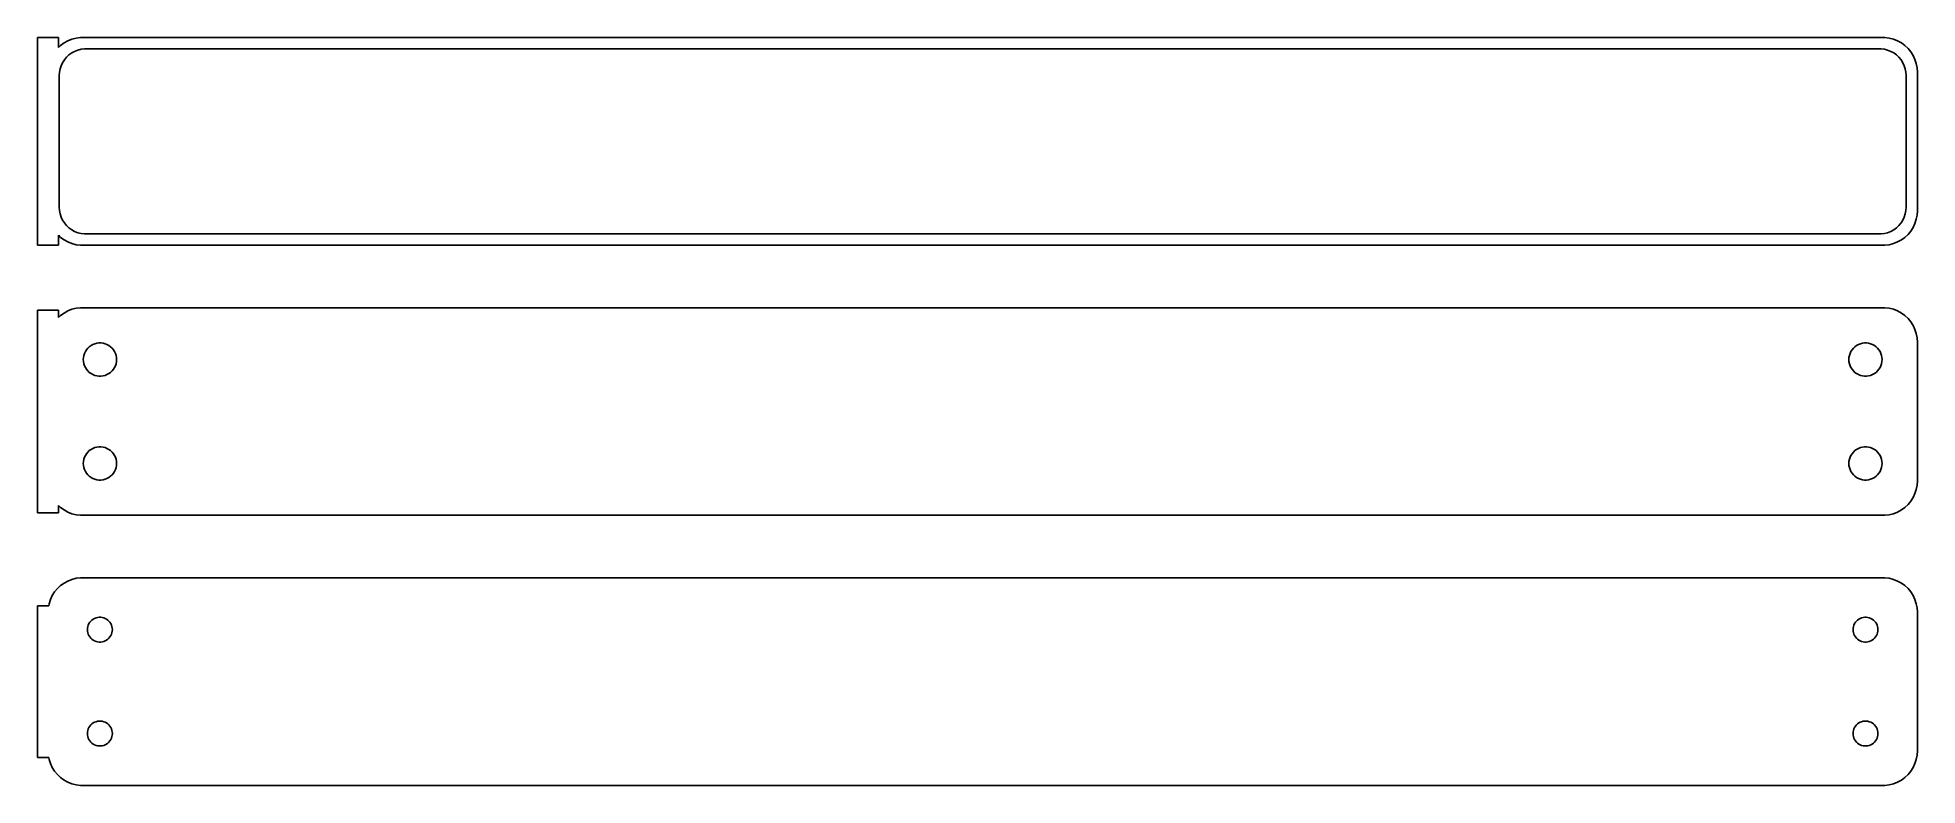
# Model space of a CAD drawing. Header units: metres. Extents: x -136 to 135, y 63 to 171.
import ezdxf

# ---------------------------------------------------------------- set-up
doc = ezdxf.new("R2010")
doc.units = ezdxf.units.M

msp = doc.modelspace()

# ---------------------------------------------------------------- linework, layer by layer
for p, q in [((-133.5, 170.99), (-136.5, 170.99)), ((-136.5, 170.99), (-136.5, 141.01)), ((-133.5, 169.559), (-133.5, 170.99)), ((-133.187, 169.853), (-133.5, 169.559)), ((-132.679, 170.222), (-133.187, 169.853)), ((-132.129, 170.524), (-132.679, 170.222)), ((-132.323, 168.151), (-131.969, 168.484)), ((-131.545, 170.755), (-132.129, 170.524)), ((-131.969, 168.484), (-131.575, 168.77)), ((-131.575, 168.77), (-131.149, 169.004)), ((-130.937, 170.911), (-131.545, 170.755)), ((-131.149, 169.004), (-130.697, 169.183)), ((-130.314, 170.99), (-130.937, 170.911)), ((-130.697, 169.183), (-130.226, 169.304)), ((130.314, 170.99), (-130.314, 170.99)), ((-130.226, 169.304), (-129.743, 169.365)), ((-129.743, 169.365), (129.743, 169.365)), ((129.743, 169.365), (130.226, 169.304)), ((130.226, 169.304), (130.697, 169.183)), ((130.937, 170.911), (130.314, 170.99)), ((130.697, 169.183), (131.149, 169.004)), ((131.545, 170.755), (130.937, 170.911)), ((131.149, 169.004), (131.575, 168.77)), ((132.129, 170.524), (131.545, 170.755)), ((131.575, 168.77), (131.969, 168.484)), ((131.969, 168.484), (132.323, 168.151)), ((132.679, 170.222), (132.129, 170.524)), ((133.187, 169.853), (132.679, 170.222)), ((133.645, 169.423), (133.187, 169.853)), ((134.045, 168.939), (133.645, 169.423)), ((134.382, 168.409), (134.045, 168.939)), ((134.649, 167.841), (134.382, 168.409)), ((-133.373, 165.5), (-133.342, 165.985)), ((-133.342, 165.985), (-133.251, 166.463)), ((-133.251, 166.463), (-133.101, 166.926)), ((-133.101, 166.926), (-132.894, 167.366)), ((-132.894, 167.366), (-132.633, 167.776)), ((-132.633, 167.776), (-132.323, 168.151)), ((132.323, 168.151), (132.633, 167.776)), ((132.633, 167.776), (132.894, 167.366)), ((132.894, 167.366), (133.101, 166.926)), ((133.101, 166.926), (133.251, 166.463)), ((133.251, 166.463), (133.342, 165.985)), ((133.342, 165.985), (133.373, 165.5)), ((134.843, 167.243), (134.649, 167.841)), ((134.961, 166.627), (134.843, 167.243)), ((135, 166), (134.961, 166.627)), ((135, 146), (135, 166)), ((-133.373, 146.5), (-133.373, 165.5)), ((133.373, 165.5), (133.373, 146.5)), ((-133.342, 146.015), (-133.373, 146.5)), ((-133.251, 145.537), (-133.342, 146.015)), ((-133.101, 145.074), (-133.251, 145.537)), ((-132.894, 144.634), (-133.101, 145.074)), ((-132.633, 144.224), (-132.894, 144.634)), ((-132.323, 143.849), (-132.633, 144.224)), ((132.633, 144.224), (132.323, 143.849)), ((132.894, 144.634), (132.633, 144.224)), ((133.101, 145.074), (132.894, 144.634)), ((133.251, 145.537), (133.101, 145.074)), ((133.342, 146.015), (133.251, 145.537)), ((133.373, 146.5), (133.342, 146.015)), ((134.382, 143.591), (134.649, 144.159)), ((134.649, 144.159), (134.843, 144.757)), ((134.843, 144.757), (134.961, 145.373)), ((134.961, 145.373), (135, 146)), ((-133.5, 142.441), (-133.187, 142.147)), ((-133.5, 141.01), (-133.5, 142.441)), ((-133.187, 142.147), (-132.679, 141.778)), ((-132.679, 141.778), (-132.129, 141.476)), ((-131.969, 143.516), (-132.323, 143.849)), ((-132.129, 141.476), (-131.545, 141.245)), ((-131.575, 143.23), (-131.969, 143.516)), ((-131.149, 142.996), (-131.575, 143.23)), ((-131.545, 141.245), (-130.937, 141.089)), ((-130.697, 142.817), (-131.149, 142.996)), ((-130.226, 142.696), (-130.697, 142.817)), ((-129.743, 142.635), (-130.226, 142.696)), ((129.743, 142.635), (-129.743, 142.635)), ((130.226, 142.696), (129.743, 142.635)), ((130.697, 142.817), (130.226, 142.696)), ((131.149, 142.996), (130.697, 142.817)), ((130.937, 141.089), (131.545, 141.245)), ((131.575, 143.23), (131.149, 142.996)), ((131.545, 141.245), (132.129, 141.476)), ((131.969, 143.516), (131.575, 143.23)), ((132.323, 143.849), (131.969, 143.516)), ((132.129, 141.476), (132.679, 141.778)), ((132.679, 141.778), (133.187, 142.147)), ((133.187, 142.147), (133.645, 142.577)), ((133.645, 142.577), (134.045, 143.061)), ((134.045, 143.061), (134.382, 143.591)), ((-136.5, 141.01), (-133.5, 141.01)), ((-130.937, 141.089), (-130.314, 141.01)), ((-130.314, 141.01), (130.314, 141.01)), ((130.314, 141.01), (130.937, 141.089)), ((-133.5, 131.615), (-136.5, 131.615)), ((-136.5, 131.615), (-136.5, 102.385)), ((-133.5, 130.559), (-133.5, 131.615)), ((-133.187, 130.853), (-133.5, 130.559)), ((-132.679, 131.222), (-133.187, 130.853)), ((-132.129, 131.524), (-132.679, 131.222)), ((-131.545, 131.755), (-132.129, 131.524)), ((-130.937, 131.911), (-131.545, 131.755)), ((-130.314, 131.99), (-130.937, 131.911)), ((130.314, 131.99), (-130.314, 131.99)), ((130.937, 131.911), (130.314, 131.99)), ((131.545, 131.755), (130.937, 131.911)), ((132.129, 131.524), (131.545, 131.755)), ((132.679, 131.222), (132.129, 131.524)), ((133.187, 130.853), (132.679, 131.222)), ((133.645, 130.423), (133.187, 130.853)), ((134.045, 129.939), (133.645, 130.423)), ((134.382, 129.409), (134.045, 129.939)), ((134.649, 128.841), (134.382, 129.409)), ((134.843, 128.243), (134.649, 128.841)), ((134.961, 127.627), (134.843, 128.243)), ((135, 127), (134.961, 127.627)), ((-129.881, 124.801), (-129.825, 125.097)), ((-129.825, 125.097), (-129.731, 125.383)), ((-129.731, 125.383), (-129.603, 125.656)), ((-129.603, 125.656), (-129.442, 125.911)), ((-129.442, 125.911), (-129.25, 126.143)), ((-129.25, 126.143), (-129.03, 126.349)), ((-129.03, 126.349), (-128.786, 126.526)), ((-128.786, 126.526), (-128.522, 126.672)), ((-128.522, 126.672), (-128.242, 126.783)), ((-128.242, 126.783), (-127.95, 126.857)), ((-127.95, 126.857), (-127.651, 126.895)), ((-127.651, 126.895), (-127.349, 126.895)), ((-127.349, 126.895), (-127.05, 126.857)), ((-127.05, 126.857), (-126.758, 126.783)), ((-126.758, 126.783), (-126.478, 126.672)), ((-126.478, 126.672), (-126.214, 126.526)), ((-126.214, 126.526), (-125.97, 126.349)), ((-125.97, 126.349), (-125.75, 126.143)), ((-125.75, 126.143), (-125.558, 125.911)), ((-125.558, 125.911), (-125.397, 125.656)), ((-125.397, 125.656), (-125.269, 125.383)), ((-125.269, 125.383), (-125.175, 125.097)), ((-125.175, 125.097), (-125.119, 124.801)), ((125.119, 124.801), (125.175, 125.097)), ((125.175, 125.097), (125.269, 125.383)), ((125.269, 125.383), (125.397, 125.656)), ((125.397, 125.656), (125.558, 125.911)), ((125.558, 125.911), (125.75, 126.143)), ((125.75, 126.143), (125.97, 126.349)), ((125.97, 126.349), (126.214, 126.526)), ((126.214, 126.526), (126.478, 126.672)), ((126.478, 126.672), (126.758, 126.783)), ((126.758, 126.783), (127.05, 126.857)), ((127.05, 126.857), (127.349, 126.895)), ((127.349, 126.895), (127.651, 126.895)), ((127.651, 126.895), (127.95, 126.857)), ((127.95, 126.857), (128.242, 126.783)), ((128.242, 126.783), (128.522, 126.672)), ((128.522, 126.672), (128.786, 126.526)), ((128.786, 126.526), (129.03, 126.349)), ((129.03, 126.349), (129.25, 126.143)), ((129.25, 126.143), (129.442, 125.911)), ((129.442, 125.911), (129.603, 125.656)), ((129.603, 125.656), (129.731, 125.383)), ((129.731, 125.383), (129.825, 125.097)), ((129.825, 125.097), (129.881, 124.801)), ((135, 107), (135, 127)), ((-129.9, 124.5), (-129.881, 124.801)), ((-129.881, 124.199), (-129.9, 124.5)), ((-129.825, 123.903), (-129.881, 124.199)), ((-129.731, 123.617), (-129.825, 123.903)), ((-129.603, 123.344), (-129.731, 123.617)), ((-129.442, 123.089), (-129.603, 123.344)), ((-129.25, 122.857), (-129.442, 123.089)), ((-129.03, 122.651), (-129.25, 122.857)), ((-128.786, 122.474), (-129.03, 122.651)), ((-128.522, 122.328), (-128.786, 122.474)), ((-128.242, 122.217), (-128.522, 122.328)), ((-127.95, 122.143), (-128.242, 122.217)), ((-126.758, 122.217), (-127.05, 122.143)), ((-126.478, 122.328), (-126.758, 122.217)), ((-126.214, 122.474), (-126.478, 122.328)), ((-125.97, 122.651), (-126.214, 122.474)), ((-125.75, 122.857), (-125.97, 122.651)), ((-125.558, 123.089), (-125.75, 122.857)), ((-125.397, 123.344), (-125.558, 123.089)), ((-125.269, 123.617), (-125.397, 123.344)), ((-125.175, 123.903), (-125.269, 123.617)), ((-125.119, 124.199), (-125.175, 123.903)), ((-125.119, 124.801), (-125.1, 124.5)), ((-125.1, 124.5), (-125.119, 124.199)), ((125.1, 124.5), (125.119, 124.801)), ((125.119, 124.199), (125.1, 124.5)), ((125.175, 123.903), (125.119, 124.199)), ((125.269, 123.617), (125.175, 123.903)), ((125.397, 123.344), (125.269, 123.617)), ((125.558, 123.089), (125.397, 123.344)), ((125.75, 122.857), (125.558, 123.089)), ((125.97, 122.651), (125.75, 122.857)), ((126.214, 122.474), (125.97, 122.651)), ((126.478, 122.328), (126.214, 122.474)), ((126.758, 122.217), (126.478, 122.328)), ((127.05, 122.143), (126.758, 122.217)), ((128.242, 122.217), (127.95, 122.143)), ((128.522, 122.328), (128.242, 122.217)), ((128.786, 122.474), (128.522, 122.328)), ((129.03, 122.651), (128.786, 122.474)), ((129.25, 122.857), (129.03, 122.651)), ((129.442, 123.089), (129.25, 122.857)), ((129.603, 123.344), (129.442, 123.089)), ((129.731, 123.617), (129.603, 123.344)), ((129.825, 123.903), (129.731, 123.617)), ((129.881, 124.199), (129.825, 123.903)), ((129.881, 124.801), (129.9, 124.5)), ((129.9, 124.5), (129.881, 124.199)), ((-127.651, 122.105), (-127.95, 122.143)), ((-127.349, 122.105), (-127.651, 122.105)), ((-127.05, 122.143), (-127.349, 122.105)), ((127.349, 122.105), (127.05, 122.143)), ((127.651, 122.105), (127.349, 122.105)), ((127.95, 122.143), (127.651, 122.105)), ((-129.25, 111.143), (-129.03, 111.349)), ((-129.03, 111.349), (-128.786, 111.526)), ((-128.786, 111.526), (-128.522, 111.672)), ((-128.522, 111.672), (-128.242, 111.783)), ((-128.242, 111.783), (-127.95, 111.857)), ((-127.95, 111.857), (-127.651, 111.895)), ((-127.651, 111.895), (-127.349, 111.895)), ((-127.349, 111.895), (-127.05, 111.857)), ((-127.05, 111.857), (-126.758, 111.783)), ((-126.758, 111.783), (-126.478, 111.672)), ((-126.478, 111.672), (-126.214, 111.526)), ((-126.214, 111.526), (-125.97, 111.349)), ((-125.97, 111.349), (-125.75, 111.143)), ((125.75, 111.143), (125.97, 111.349)), ((125.97, 111.349), (126.214, 111.526)), ((126.214, 111.526), (126.478, 111.672)), ((126.478, 111.672), (126.758, 111.783)), ((126.758, 111.783), (127.05, 111.857)), ((127.05, 111.857), (127.349, 111.895)), ((127.349, 111.895), (127.651, 111.895)), ((127.651, 111.895), (127.95, 111.857)), ((127.95, 111.857), (128.242, 111.783)), ((128.242, 111.783), (128.522, 111.672)), ((128.522, 111.672), (128.786, 111.526)), ((128.786, 111.526), (129.03, 111.349)), ((129.03, 111.349), (129.25, 111.143)), ((-129.9, 109.5), (-129.881, 109.801)), ((-129.881, 109.199), (-129.9, 109.5)), ((-129.881, 109.801), (-129.825, 110.097)), ((-129.825, 108.903), (-129.881, 109.199)), ((-129.825, 110.097), (-129.731, 110.383)), ((-129.731, 108.617), (-129.825, 108.903)), ((-129.731, 110.383), (-129.603, 110.656)), ((-129.603, 108.344), (-129.731, 108.617)), ((-129.603, 110.656), (-129.442, 110.911)), ((-129.442, 110.911), (-129.25, 111.143)), ((-125.75, 111.143), (-125.558, 110.911)), ((-125.558, 110.911), (-125.397, 110.656)), ((-125.397, 110.656), (-125.269, 110.383)), ((-125.269, 108.617), (-125.397, 108.344)), ((-125.269, 110.383), (-125.175, 110.097)), ((-125.175, 108.903), (-125.269, 108.617)), ((-125.175, 110.097), (-125.119, 109.801)), ((-125.119, 109.199), (-125.175, 108.903)), ((-125.119, 109.801), (-125.1, 109.5)), ((-125.1, 109.5), (-125.119, 109.199)), ((125.1, 109.5), (125.119, 109.801)), ((125.119, 109.199), (125.1, 109.5)), ((125.119, 109.801), (125.175, 110.097)), ((125.175, 108.903), (125.119, 109.199)), ((125.175, 110.097), (125.269, 110.383)), ((125.269, 108.617), (125.175, 108.903)), ((125.269, 110.383), (125.397, 110.656)), ((125.397, 108.344), (125.269, 108.617)), ((125.397, 110.656), (125.558, 110.911)), ((125.558, 110.911), (125.75, 111.143)), ((129.25, 111.143), (129.442, 110.911)), ((129.442, 110.911), (129.603, 110.656)), ((129.603, 110.656), (129.731, 110.383)), ((129.731, 108.617), (129.603, 108.344)), ((129.731, 110.383), (129.825, 110.097)), ((129.825, 108.903), (129.731, 108.617)), ((129.825, 110.097), (129.881, 109.801)), ((129.881, 109.199), (129.825, 108.903)), ((129.881, 109.801), (129.9, 109.5)), ((129.9, 109.5), (129.881, 109.199)), ((-129.442, 108.089), (-129.603, 108.344)), ((-129.25, 107.857), (-129.442, 108.089)), ((-129.03, 107.651), (-129.25, 107.857)), ((-128.786, 107.474), (-129.03, 107.651)), ((-128.522, 107.328), (-128.786, 107.474)), ((-128.242, 107.217), (-128.522, 107.328)), ((-127.95, 107.143), (-128.242, 107.217)), ((-127.651, 107.105), (-127.95, 107.143)), ((-127.349, 107.105), (-127.651, 107.105)), ((-127.05, 107.143), (-127.349, 107.105)), ((-126.758, 107.217), (-127.05, 107.143)), ((-126.478, 107.328), (-126.758, 107.217)), ((-126.214, 107.474), (-126.478, 107.328)), ((-125.97, 107.651), (-126.214, 107.474)), ((-125.75, 107.857), (-125.97, 107.651)), ((-125.558, 108.089), (-125.75, 107.857)), ((-125.397, 108.344), (-125.558, 108.089)), ((125.558, 108.089), (125.397, 108.344)), ((125.75, 107.857), (125.558, 108.089)), ((125.97, 107.651), (125.75, 107.857)), ((126.214, 107.474), (125.97, 107.651)), ((126.478, 107.328), (126.214, 107.474)), ((126.758, 107.217), (126.478, 107.328)), ((127.05, 107.143), (126.758, 107.217)), ((127.349, 107.105), (127.05, 107.143)), ((127.651, 107.105), (127.349, 107.105)), ((127.95, 107.143), (127.651, 107.105)), ((128.242, 107.217), (127.95, 107.143)), ((128.522, 107.328), (128.242, 107.217)), ((128.786, 107.474), (128.522, 107.328)), ((129.03, 107.651), (128.786, 107.474)), ((129.25, 107.857), (129.03, 107.651)), ((129.442, 108.089), (129.25, 107.857)), ((129.603, 108.344), (129.442, 108.089)), ((134.843, 105.757), (134.961, 106.373)), ((134.961, 106.373), (135, 107)), ((-133.5, 102.385), (-133.5, 103.441)), ((-133.5, 103.441), (-133.187, 103.147)), ((133.187, 103.147), (133.645, 103.577)), ((133.645, 103.577), (134.045, 104.061)), ((134.045, 104.061), (134.382, 104.591)), ((134.382, 104.591), (134.649, 105.159)), ((134.649, 105.159), (134.843, 105.757)), ((-136.5, 102.385), (-133.5, 102.385)), ((-133.187, 103.147), (-132.679, 102.778)), ((-132.679, 102.778), (-132.129, 102.476)), ((-132.129, 102.476), (-131.545, 102.245)), ((-131.545, 102.245), (-130.937, 102.089)), ((-130.937, 102.089), (-130.314, 102.01)), ((-130.314, 102.01), (130.314, 102.01)), ((130.314, 102.01), (130.937, 102.089)), ((130.937, 102.089), (131.545, 102.245)), ((131.545, 102.245), (132.129, 102.476)), ((132.129, 102.476), (132.679, 102.778)), ((132.679, 102.778), (133.187, 103.147)), ((-132.129, 92.5241), (-132.679, 92.2216)), ((-131.545, 92.7553), (-132.129, 92.5241)), ((-130.937, 92.9114), (-131.545, 92.7553)), ((-130.314, 92.9901), (-130.937, 92.9114)), ((130.314, 92.9901), (-130.314, 92.9901)), ((130.937, 92.9114), (130.314, 92.9901)), ((131.545, 92.7553), (130.937, 92.9114)), ((132.129, 92.5241), (131.545, 92.7553)), ((132.679, 92.2216), (132.129, 92.5241)), ((-134.649, 89.8406), (-134.843, 89.2434)), ((-134.382, 90.4088), (-134.649, 89.8406)), ((-134.045, 90.9389), (-134.382, 90.4088)), ((-133.645, 91.4227), (-134.045, 90.9389)), ((-133.187, 91.8526), (-133.645, 91.4227)), ((-132.679, 92.2216), (-133.187, 91.8526)), ((133.187, 91.8526), (132.679, 92.2216)), ((133.645, 91.4227), (133.187, 91.8526)), ((134.045, 90.9389), (133.645, 91.4227)), ((134.382, 90.4088), (134.045, 90.9389)), ((134.649, 89.8406), (134.382, 90.4088)), ((134.843, 89.2434), (134.649, 89.8406)), ((-134.9, 88.9442), (-136.5, 88.9442)), ((-136.5, 88.9442), (-136.5, 67.0558)), ((-134.843, 89.2434), (-134.9, 88.9442)), ((-128.812, 86.7322), (-128.647, 86.8869)), ((-128.647, 86.8869), (-128.464, 87.0198)), ((-128.464, 87.0198), (-128.266, 87.1287)), ((-128.266, 87.1287), (-128.056, 87.2119)), ((-128.056, 87.2119), (-127.837, 87.2681)), ((-127.837, 87.2681), (-127.613, 87.2964)), ((-127.613, 87.2964), (-127.387, 87.2964)), ((-127.387, 87.2964), (-127.163, 87.2681)), ((-127.163, 87.2681), (-126.944, 87.2119)), ((-126.944, 87.2119), (-126.734, 87.1287)), ((-126.734, 87.1287), (-126.536, 87.0198)), ((-126.536, 87.0198), (-126.353, 86.8869)), ((-126.353, 86.8869), (-126.188, 86.7322)), ((126.188, 86.7322), (126.353, 86.8869)), ((126.353, 86.8869), (126.536, 87.0198)), ((126.536, 87.0198), (126.734, 87.1287)), ((126.734, 87.1287), (126.944, 87.2119)), ((126.944, 87.2119), (127.163, 87.2681)), ((127.163, 87.2681), (127.387, 87.2964)), ((127.387, 87.2964), (127.613, 87.2964)), ((127.613, 87.2964), (127.837, 87.2681)), ((127.837, 87.2681), (128.056, 87.2119)), ((128.056, 87.2119), (128.266, 87.1287)), ((128.266, 87.1287), (128.464, 87.0198)), ((128.464, 87.0198), (128.647, 86.8869)), ((128.647, 86.8869), (128.812, 86.7322)), ((134.961, 88.6267), (134.843, 89.2434)), ((135, 88), (134.961, 88.6267)), ((135, 68), (135, 88)), ((-129.3, 85.5), (-129.286, 85.7256)), ((-129.286, 85.2744), (-129.3, 85.5)), ((-129.286, 85.7256), (-129.243, 85.9476)), ((-129.243, 85.0524), (-129.286, 85.2744)), ((-129.243, 85.9476), (-129.174, 86.1626)), ((-129.174, 84.8374), (-129.243, 85.0524)), ((-129.174, 86.1626), (-129.077, 86.3671)), ((-129.077, 84.6328), (-129.174, 84.8374)), ((-129.077, 86.3671), (-128.956, 86.558)), ((-128.956, 84.442), (-129.077, 84.6328)), ((-128.956, 86.558), (-128.812, 86.7322)), ((-128.812, 84.2678), (-128.956, 84.442)), ((-128.647, 84.1131), (-128.812, 84.2678)), ((-126.188, 84.2678), (-126.353, 84.1131)), ((-126.188, 86.7322), (-126.044, 86.558)), ((-126.044, 84.442), (-126.188, 84.2678)), ((-126.044, 86.558), (-125.923, 86.3671)), ((-125.923, 84.6328), (-126.044, 84.442)), ((-125.923, 86.3671), (-125.826, 86.1626)), ((-125.826, 84.8374), (-125.923, 84.6328)), ((-125.826, 86.1626), (-125.757, 85.9476)), ((-125.757, 85.0524), (-125.826, 84.8374)), ((-125.757, 85.9476), (-125.714, 85.7256)), ((-125.714, 85.2744), (-125.757, 85.0524)), ((-125.714, 85.7256), (-125.7, 85.5)), ((-125.7, 85.5), (-125.714, 85.2744)), ((125.7, 85.5), (125.714, 85.7256)), ((125.714, 85.2744), (125.7, 85.5)), ((125.714, 85.7256), (125.757, 85.9476)), ((125.757, 85.0524), (125.714, 85.2744)), ((125.757, 85.9476), (125.826, 86.1626)), ((125.826, 84.8374), (125.757, 85.0524)), ((125.826, 86.1626), (125.923, 86.3671)), ((125.923, 84.6328), (125.826, 84.8374)), ((125.923, 86.3671), (126.044, 86.558)), ((126.044, 84.442), (125.923, 84.6328)), ((126.044, 86.558), (126.188, 86.7322)), ((126.188, 84.2678), (126.044, 84.442)), ((126.353, 84.1131), (126.188, 84.2678)), ((128.812, 84.2678), (128.647, 84.1131)), ((128.812, 86.7322), (128.956, 86.558)), ((128.956, 84.442), (128.812, 84.2678)), ((128.956, 86.558), (129.077, 86.3671)), ((129.077, 84.6328), (128.956, 84.442)), ((129.077, 86.3671), (129.174, 86.1626)), ((129.174, 84.8374), (129.077, 84.6328)), ((129.174, 86.1626), (129.243, 85.9476)), ((129.243, 85.0524), (129.174, 84.8374)), ((129.243, 85.9476), (129.286, 85.7256)), ((129.286, 85.2744), (129.243, 85.0524)), ((129.286, 85.7256), (129.3, 85.5)), ((129.3, 85.5), (129.286, 85.2744)), ((-128.464, 83.9802), (-128.647, 84.1131)), ((-128.266, 83.8713), (-128.464, 83.9802)), ((-128.056, 83.7881), (-128.266, 83.8713)), ((-127.837, 83.7319), (-128.056, 83.7881)), ((-127.613, 83.7036), (-127.837, 83.7319)), ((-127.387, 83.7036), (-127.613, 83.7036)), ((-127.163, 83.7319), (-127.387, 83.7036)), ((-126.944, 83.7881), (-127.163, 83.7319)), ((-126.734, 83.8713), (-126.944, 83.7881)), ((-126.536, 83.9802), (-126.734, 83.8713)), ((-126.353, 84.1131), (-126.536, 83.9802)), ((126.536, 83.9802), (126.353, 84.1131)), ((126.734, 83.8713), (126.536, 83.9802)), ((126.944, 83.7881), (126.734, 83.8713)), ((127.163, 83.7319), (126.944, 83.7881)), ((127.387, 83.7036), (127.163, 83.7319)), ((127.613, 83.7036), (127.387, 83.7036)), ((127.837, 83.7319), (127.613, 83.7036)), ((128.056, 83.7881), (127.837, 83.7319)), ((128.266, 83.8713), (128.056, 83.7881)), ((128.464, 83.9802), (128.266, 83.8713)), ((128.647, 84.1131), (128.464, 83.9802)), ((-129.3, 70.5), (-129.286, 70.7256)), ((-129.286, 70.7256), (-129.243, 70.9476)), ((-129.243, 70.9476), (-129.174, 71.1626)), ((-129.174, 71.1626), (-129.077, 71.3672)), ((-129.077, 71.3672), (-128.956, 71.558)), ((-128.956, 71.558), (-128.812, 71.7322)), ((-128.812, 71.7322), (-128.647, 71.8869)), ((-128.647, 71.8869), (-128.464, 72.0198)), ((-128.464, 72.0198), (-128.266, 72.1287)), ((-128.266, 72.1287), (-128.056, 72.2119)), ((-128.056, 72.2119), (-127.837, 72.2681)), ((-127.837, 72.2681), (-127.613, 72.2964)), ((-127.613, 72.2964), (-127.387, 72.2964)), ((-127.387, 72.2964), (-127.163, 72.2681)), ((-127.163, 72.2681), (-126.944, 72.2119)), ((-126.944, 72.2119), (-126.734, 72.1287)), ((-126.734, 72.1287), (-126.536, 72.0198)), ((-126.536, 72.0198), (-126.353, 71.8869)), ((-126.353, 71.8869), (-126.188, 71.7322)), ((-126.188, 71.7322), (-126.044, 71.558)), ((-126.044, 71.558), (-125.923, 71.3672)), ((-125.923, 71.3672), (-125.826, 71.1626)), ((-125.826, 71.1626), (-125.757, 70.9476)), ((-125.757, 70.9476), (-125.714, 70.7256)), ((-125.714, 70.7256), (-125.7, 70.5)), ((125.7, 70.5), (125.714, 70.7256)), ((125.714, 70.7256), (125.757, 70.9476)), ((125.757, 70.9476), (125.826, 71.1626)), ((125.826, 71.1626), (125.923, 71.3672)), ((125.923, 71.3672), (126.044, 71.558)), ((126.044, 71.558), (126.188, 71.7322)), ((126.188, 71.7322), (126.353, 71.8869)), ((126.353, 71.8869), (126.536, 72.0198)), ((126.536, 72.0198), (126.734, 72.1287)), ((126.734, 72.1287), (126.944, 72.2119)), ((126.944, 72.2119), (127.163, 72.2681)), ((127.163, 72.2681), (127.387, 72.2964)), ((127.387, 72.2964), (127.613, 72.2964)), ((127.613, 72.2964), (127.837, 72.2681)), ((127.837, 72.2681), (128.056, 72.2119)), ((128.056, 72.2119), (128.266, 72.1287)), ((128.266, 72.1287), (128.464, 72.0198)), ((128.464, 72.0198), (128.647, 71.8869)), ((128.647, 71.8869), (128.812, 71.7322)), ((128.812, 71.7322), (128.956, 71.558)), ((128.956, 71.558), (129.077, 71.3672)), ((129.077, 71.3672), (129.174, 71.1626)), ((129.174, 71.1626), (129.243, 70.9476)), ((129.243, 70.9476), (129.286, 70.7256)), ((129.286, 70.7256), (129.3, 70.5)), ((-129.286, 70.2744), (-129.3, 70.5)), ((-129.243, 70.0524), (-129.286, 70.2744)), ((-129.174, 69.8374), (-129.243, 70.0524)), ((-129.077, 69.6329), (-129.174, 69.8374)), ((-128.956, 69.442), (-129.077, 69.6329)), ((-128.812, 69.2678), (-128.956, 69.442)), ((-128.647, 69.1131), (-128.812, 69.2678)), ((-128.464, 68.9802), (-128.647, 69.1131)), ((-128.266, 68.8713), (-128.464, 68.9802)), ((-128.056, 68.7881), (-128.266, 68.8713)), ((-127.837, 68.7319), (-128.056, 68.7881)), ((-127.613, 68.7036), (-127.837, 68.7319)), ((-127.387, 68.7036), (-127.613, 68.7036)), ((-127.163, 68.7319), (-127.387, 68.7036)), ((-126.944, 68.7881), (-127.163, 68.7319)), ((-126.734, 68.8713), (-126.944, 68.7881)), ((-126.536, 68.9802), (-126.734, 68.8713)), ((-126.353, 69.1131), (-126.536, 68.9802)), ((-126.188, 69.2678), (-126.353, 69.1131)), ((-126.044, 69.442), (-126.188, 69.2678)), ((-125.923, 69.6329), (-126.044, 69.442)), ((-125.826, 69.8374), (-125.923, 69.6329)), ((-125.757, 70.0524), (-125.826, 69.8374)), ((-125.714, 70.2744), (-125.757, 70.0524)), ((-125.7, 70.5), (-125.714, 70.2744)), ((125.714, 70.2744), (125.7, 70.5)), ((125.757, 70.0524), (125.714, 70.2744)), ((125.826, 69.8374), (125.757, 70.0524)), ((125.923, 69.6329), (125.826, 69.8374)), ((126.044, 69.442), (125.923, 69.6329)), ((126.188, 69.2678), (126.044, 69.442)), ((126.353, 69.1131), (126.188, 69.2678)), ((126.536, 68.9802), (126.353, 69.1131)), ((126.734, 68.8713), (126.536, 68.9802)), ((126.944, 68.7881), (126.734, 68.8713)), ((127.163, 68.7319), (126.944, 68.7881)), ((127.387, 68.7036), (127.163, 68.7319)), ((127.613, 68.7036), (127.387, 68.7036)), ((127.837, 68.7319), (127.613, 68.7036)), ((128.056, 68.7881), (127.837, 68.7319)), ((128.266, 68.8713), (128.056, 68.7881)), ((128.464, 68.9802), (128.266, 68.8713)), ((128.647, 69.1131), (128.464, 68.9802)), ((128.812, 69.2678), (128.647, 69.1131)), ((128.956, 69.442), (128.812, 69.2678)), ((129.077, 69.6329), (128.956, 69.442)), ((129.174, 69.8374), (129.077, 69.6329)), ((129.243, 70.0524), (129.174, 69.8374)), ((129.286, 70.2744), (129.243, 70.0524)), ((129.3, 70.5), (129.286, 70.2744)), ((134.961, 67.3733), (135, 68)), ((-136.5, 67.0558), (-134.9, 67.0558)), ((-134.9, 67.0558), (-134.843, 66.7566)), ((-134.843, 66.7566), (-134.649, 66.1594)), ((-134.649, 66.1594), (-134.382, 65.5912)), ((-134.382, 65.5912), (-134.045, 65.0611)), ((134.045, 65.0611), (134.382, 65.5912)), ((134.382, 65.5912), (134.649, 66.1594)), ((134.649, 66.1594), (134.843, 66.7566)), ((134.843, 66.7566), (134.961, 67.3733)), ((-134.045, 65.0611), (-133.645, 64.5773)), ((-133.645, 64.5773), (-133.187, 64.1474)), ((-133.187, 64.1474), (-132.679, 63.7784)), ((-132.679, 63.7784), (-132.129, 63.4759)), ((-132.129, 63.4759), (-131.545, 63.2447)), ((-131.545, 63.2447), (-130.937, 63.0886)), ((-130.937, 63.0886), (-130.314, 63.0099)), ((-130.314, 63.0099), (130.314, 63.0099)), ((130.314, 63.0099), (130.937, 63.0886)), ((130.937, 63.0886), (131.545, 63.2447)), ((131.545, 63.2447), (132.129, 63.4759)), ((132.129, 63.4759), (132.679, 63.7784)), ((132.679, 63.7784), (133.187, 64.1474)), ((133.187, 64.1474), (133.645, 64.5773)), ((133.645, 64.5773), (134.045, 65.0611))]:
    msp.add_line(p, q)

doc.saveas('drawing.dxf')
